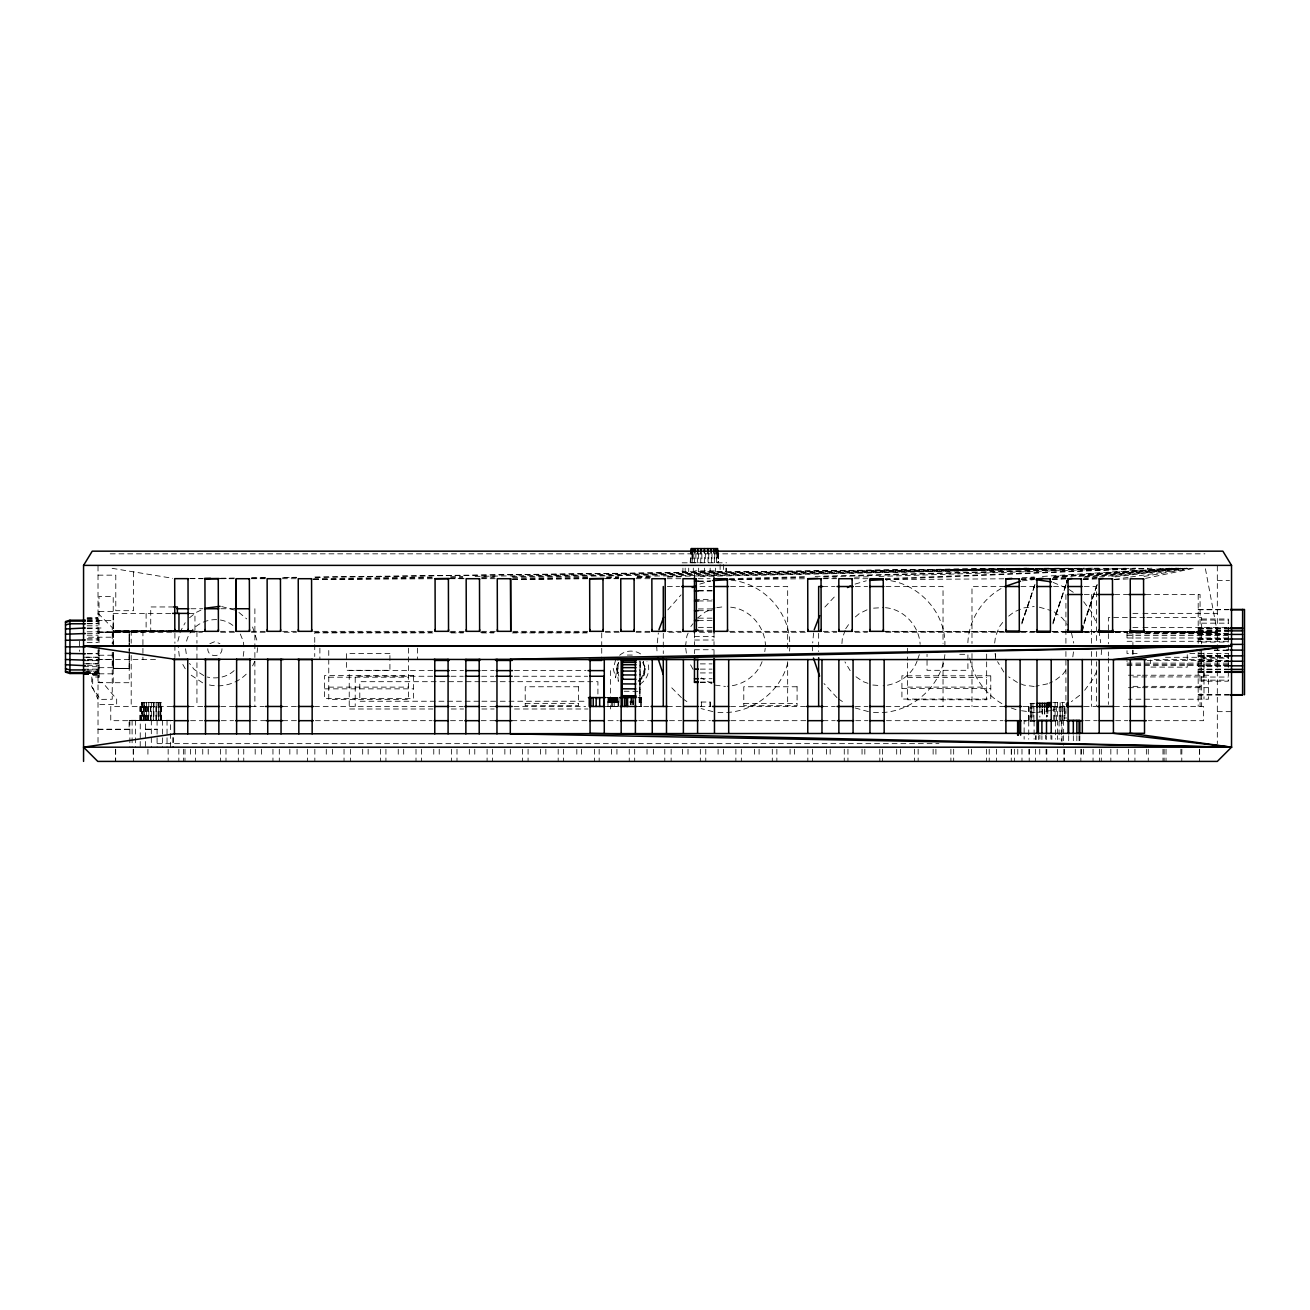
<?xml version="1.0" encoding="UTF-8"?>
<svg xmlns="http://www.w3.org/2000/svg" width="1310" height="1310" viewBox="0 0 1310 1310"><rect width="100%" height="100%" fill="white"/><g stroke="black" fill="none" stroke-linecap="round" stroke-linejoin="round"><path stroke-width="0.75" stroke-dasharray="5 3.75" d="M113.217 644.438L113.217 620.514L99.003 620.514M146.114 613.391L146.114 631.174L113.217 631.06L129.215 631.174L129.215 646.812L129.215 631.043L113.217 631.043L113.233 637.2L87.41 637.217M1132.904 654.427L1132.904 650.333M944.837 646.239C946.672 613.408 918.703 583.032 886.28 580.15M639.984 660.78L639.87 696.38L640 661.403M700.719 562.809L700.965 548.595M657.292 642.899L658.341 632.959M257.693 647.648L256.563 656.245M697.297 562.809L697.771 548.595M694.349 562.809L695.037 548.595M692.089 562.809L692.924 548.595M690.665 562.809L691.615 548.595M789.586 651.119L789.815 647.648M967.877 642.768C968.745 619.483 983.171 597.245 1004.082 586.995M1101.235 654.607L1101.694 647.648M690.19 562.809L690.878 552.656M841.937 643.587L842.314 638.478L845.13 630.388M639.886 693.825L640.295 659.438M221.996 648.712C222.34 657.849 207.439 657.849 207.782 648.712M243.218 656.31L244.217 648.712M616.912 669.001L617.403 672.685L618.255 672.456L617.796 669.001L616.781 668.788L618.435 681.364L615.618 677.679L618.189 658.177M617.796 669.001L618.255 665.545L617.272 665.103M645.339 669.001L644.454 669.001C644.356 658.488 646.943 677.892 641.179 679.055L644.585 668.788M645.224 668.788L643.308 675.894L638.117 681.102M685.49 646.501L686.849 636.152L689.518 629.717M764.778 651.676L765.236 648.221M994.667 643.046L995.567 636.152L999.563 626.508L1003.804 620.989M1072.808 656.85L1073.496 651.676M177.849 641.229L180.354 631.518L185.168 622.741M813.592 632.959L812.691 642.899M944.903 654.607C941.006 690.01 905.357 717.356 870.135 711.969M1021.833 623.904L1035.064 584.44M1052.929 623.904L1066.16 584.44M1084.025 623.904L1097.256 584.44M787.654 663.155C779.745 694.644 746.716 716.717 714.589 711.969M1021.931 622.971L1034.982 584.555M1053.027 622.971L1066.078 584.555M1084.123 622.971L1097.19 584.555M1021.931 622.103L1034.982 584.457M1053.027 622.103L1066.078 584.457M1084.123 622.103L1097.19 584.457M917.115 660.993C912.087 675.125 897.825 684.655 883.071 685.785M917.688 659.372L919.374 654.525M186.577 641.13C191.555 620.023 220.768 612.196 235.62 627.981M615.618 659.913L613.227 668.788L615.618 677.679M617.403 665.316C620.825 655.508 615.553 674.028 618.697 675.894M644.111 672.308L643.439 676.107M762.092 661.665C756.852 675.894 742.246 685.719 727.197 686.243M252.568 665.889L254.877 661.206M1096.732 671.408L1092.884 679.219L1084.582 690.403M667.805 609.903L681.036 594.887M845.703 628.767L849.568 623.118M690.845 626.508L692.974 623.74M1065.636 670.622L1062.459 674.765L1054.173 681.118L1049.359 683.116M824.858 607.07L836.288 594.887M189.59 617.731L196.107 612.474L203.607 608.822M246.215 674.175C236.324 684.115 221.128 688.192 207.586 684.524M1079.669 695.315L1071.383 701.669M855.381 616.928L859.278 613.571L868.53 609.117M209.862 643.685L214.889 641.605L219.916 643.685M234.113 670.622C226.99 677.188 216.608 679.251 207.307 677.041M619.663 655.278C625.852 649.711 636.152 649.711 642.342 655.278M697.198 618.222L705.484 611.868L715.129 607.873M638.232 681.315L641.179 679.055M639.886 684.18C647.566 679.759 651.086 669.312 646.993 661.337M1008.684 616.109L1014.202 611.868L1020.621 609.199M643.439 661.894L642.67 662.336L643.996 665.545L644.864 665.316L643.308 661.681L644.111 665.283M1063.802 705.926L1052.421 710.266M1047.754 683.787L1035.915 686.243M699.802 584.096L711.019 580.788M855.07 584.096L866.287 580.788M617.894 672.308L618.811 676.107M1145.546 578.381L1195.015 568.065M1022.16 580.854L1034.278 579.609M1050.702 710.609L1036.914 712.427M873.573 608.151L883.742 607.578M1143.99 576.433L1191.15 568.36M1114.483 579.397L1128.549 577.301M1130.563 577.006L1190.839 568.082M716.848 607.643L725.478 606.514M627.326 655.066L634.679 655.066M1023.847 607.873L1034.196 606.514M1115.105 576.875L1186.942 568.163M1083.403 579.462L1097.567 577.89M1111.748 576.318L1184.649 568.245M1083.403 578.594L1097.567 577.12M1099.598 576.908L1182.635 568.311M1084.14 577.301L1180.752 568.262M1052.307 579.511L1066.553 578.25M1084.86 576.629L1180.49 568.163M1052.307 578.627L1066.553 577.448M1078.752 576.433L1178.46 568.18M1053.142 577.563L1176.576 568.147M1021.21 579.544L1035.506 578.48M1053.879 577.137L1174.284 568.245M1021.21 578.66L1035.506 577.677M1053.879 576.4L1172.254 568.245M1022.095 577.759L1034.278 576.973M1042.416 576.449L1170.37 568.212M1021.145 579.593L1034.966 578.905M1052.241 579.593L1066.062 578.905M1083.354 579.593L1097.174 578.905M1114.45 579.593L1128.27 578.905M885.265 579.511L1151.965 568.229M885.265 578.627L1147.904 568.245M824.006 578.185L836.222 577.808M854.562 577.219L868.808 576.76M878.994 576.433L1135.655 568.212M729.424 579.544L804.929 577.399M823.302 576.875L1127.353 568.212M729.424 578.66L804.929 576.646M815.131 576.384L1121.229 568.229M512.636 579.56L588.19 578.087M606.563 577.726L618.811 577.481M637.2 577.12L649.449 576.875M667.822 576.515L1092.589 568.196M606.022 578.381L618.287 578.119M636.676 577.743L650.988 577.448M667.33 577.104L681.642 576.809M700.048 576.433L1098.615 568.196M512.636 578.676L588.19 577.301M606.563 576.957L618.811 576.727M637.2 576.4L1084.418 568.196M449.363 578.48L463.658 578.25M482.031 577.939L494.279 577.743M512.652 577.432L1070.139 568.229M313.598 579.577L432.169 577.759M450.575 577.481L462.839 577.301M481.228 577.022L495.54 576.793M511.899 576.547L1059.757 568.212M313.598 578.692L432.169 576.99M450.575 576.727L462.839 576.564M475.104 576.384L1049.539 568.212M171.675 632.255L98.021 632.255L174.82 631.256M190.065 578.611L202.329 578.463M220.751 578.234L235.079 578.054M251.438 577.841L265.766 577.677M284.172 577.448L296.453 577.284M314.875 577.055L1026.893 568.212M221.292 578.512L233.573 578.349M251.978 578.119L266.29 577.939M282.649 577.726L296.961 577.546M315.366 577.317L1031.085 568.212M512.619 579.577L587.633 578.742M729.392 579.577L805.699 578.742M98.021 632.255L172.756 631.616M190.932 631.453L205.08 631.338M313.581 579.593L433.037 578.725M885.282 579.593L1003.804 578.807M148.8 702.537L148.849 720.467L129.87 720.533L172.789 720.533L129.117 720.533L144.559 720.467L144.559 702.7M129.117 720.533L146.54 720.467L146.54 702.7M110.204 553.835L1204.905 553.835M682.183 562.809L726.608 562.809M714.343 570.865L694.857 570.865L694.857 571.7M98.021 575.155L115.788 575.155L115.788 610.706L133.554 610.706L133.554 568.262M220.244 578.709L234.064 578.709M251.34 578.709L265.16 578.709M282.436 578.709L296.256 578.709M450.362 578.709L464.182 578.709M481.458 578.709L495.278 578.709M604.974 578.709L618.795 578.709M636.07 578.709L649.891 578.709M667.167 578.709L680.987 578.709M698.263 578.709L710.102 578.709M823.008 578.709L836.828 578.709M854.104 578.709L867.924 578.709M1217.317 580.494L1229.501 580.494M698.377 581.1L710.102 581.1M698.377 581.28L710.102 581.28M667.363 586.52L679.595 586.52M699.982 586.52L712.214 586.52M730.571 586.52L787.67 586.52L787.67 651.578M822.729 586.52L834.961 586.52M855.348 586.52L867.597 586.52M885.937 586.52L943.036 586.52L943.036 643.439M1004.623 586.52L971.987 586.52L971.987 643.439M1020.932 586.52L1035.211 586.52M1053.567 586.52L1065.8 586.52M1084.156 586.52L1096.388 586.52L1096.388 643.439M698.377 590.368L712.067 590.368M698.377 590.974L712.067 590.974M1084.205 594.511L1096.404 594.511M1114.695 594.511L1128.925 594.511M1145.873 594.511L1200.075 594.511L1200.075 644.405M694.464 599.636L712.067 599.636M698.377 600.946L712.067 600.946M173.591 606.956L150.732 606.956L150.732 630.945M190.9 608.741L202.903 608.741M220.882 608.741L234.883 608.741M698.377 608.937L712.067 608.937M1198.191 609.412L1228.485 609.412M1198.175 609.74L1228.469 609.74M698.377 610.689L712.067 610.689M99.003 611.623L113.217 611.623L113.233 644.504M113.217 613.391L172.576 613.391M188.951 613.391L194.961 613.391L194.961 631.174L188.951 631.174L203.066 631.322M1132.904 613.358L1140.945 613.358M1142.959 613.358L1217.317 613.358M1144.858 617.616L1108.358 617.616L1108.358 643.865M1146.889 617.616L1201.647 617.616L1201.647 643.865M87.18 617.96L98.021 617.878L87.18 618.107M698.377 618.156L712.067 618.156M87.18 618.68L98.021 618.566M1201.647 619.008L1228.305 619.008L1228.305 681.2L1201.647 681.2M87.18 619.777L98.021 619.679M1201.647 620.072L1228.305 620.072M87.377 620.203L99.003 620.203M698.377 620.481L712.067 620.481M87.377 621.104L99.003 621.104M87.18 621.349L98.021 621.267M87.18 623.38L98.021 623.331M1201.647 623.167L1228.305 623.167M87.377 623.773L99.003 623.773M87.18 625.803L98.021 625.836M698.377 627.359L712.067 627.359M1132.904 627.588L1140.945 627.588M1142.959 627.588L1230.499 627.67M87.377 627.998L101.034 627.998M1198.175 627.998L1230.499 627.899M1198.175 628.227L1230.483 628.227M1198.191 628.423L1230.499 628.423M87.18 628.653L98.021 628.636M1198.175 628.751L1230.499 628.669M1198.175 628.98L1230.483 628.98M698.377 630.257L712.067 630.257M1198.191 630.65L1230.499 630.65M171.053 631.125L113.217 631.06L172.478 631.158M175.491 630.945L131.197 630.945L131.197 643.194M188.968 630.945L196.942 630.945L196.942 643.194M1198.175 630.962L1230.499 630.88M113.217 631.174L175.18 631.174M220.375 631.338L234.195 631.338M251.487 631.338L265.308 631.338M282.583 631.338L298.369 631.338M313.729 631.338L435.198 631.338M450.509 631.338L464.329 631.338M481.605 631.338L497.407 631.338M512.75 631.338L589.811 631.338M605.105 631.338L618.926 631.338M636.201 631.338L650.022 631.338M667.298 631.338L681.118 631.338M698.41 631.338L714.196 631.338M729.539 631.338L807.844 631.338M823.155 631.338L838.94 631.338M854.251 631.338L868.072 631.338M1198.175 631.207L1230.483 631.207M194.961 631.174L188.984 631.158M1021.292 631.42L1037.094 631.42M1052.388 631.42L1066.209 631.42M1083.485 631.42L1095.34 631.42M1114.581 631.42L1128.401 631.42M87.18 631.797L98.021 631.797M98.021 632.026L142.921 632.026L142.921 659.569M189.999 632.255L202.379 632.255M220.702 632.255L235.112 632.255M251.389 632.255L265.815 632.255M284.139 632.255L296.502 632.255M314.826 632.255L431.563 632.255M449.903 632.255L464.297 632.255M480.59 632.255L494.983 632.255M513.34 632.255L587.077 632.255M605.433 632.255L619.81 632.255M636.12 632.255L650.497 632.255M668.87 632.255L681.2 632.255M699.556 632.255L711.887 632.255M730.26 632.255L806.027 632.255M824.399 632.255L836.713 632.255M855.086 632.255L867.4 632.255M885.789 632.255L1004.508 632.255M1020.85 632.255L1035.195 632.255M1053.6 632.255L1065.898 632.255M1084.303 632.255L1094.538 632.255M1114.99 632.255L1127.288 632.255M1145.693 632.255L1217.317 632.255L1204.905 566.002M432.791 632.91L314.744 632.91L314.744 644.34M451.115 632.91L463.331 632.91M481.654 632.91L493.854 632.91M512.177 632.91L587.486 632.91M87.377 633.516L99.003 633.516M1145.251 633.303L1228.305 633.303M1127.009 633.843L1228.305 633.843M1198.191 634.171L1230.499 634.171M1198.175 634.499L1230.499 634.417M1198.175 634.744L1230.483 634.744M87.18 635.186L98.021 635.186M1127.009 635.448L1228.305 635.448M694.464 636.529L714.015 636.529M1127.009 637.986L1228.305 637.986M87.18 638.772L98.021 638.789M1198.191 638.772L1230.499 638.772M1198.175 639.1L1230.499 639.018M1198.175 639.346L1230.483 639.346M87.377 639.951L99.003 639.951M694.464 640.017L714.015 640.017M1228.305 641.294L1127.009 641.294L1127.009 633.303M1201.647 642.064L1228.305 642.064M87.18 642.473L98.021 642.49M694.464 649.744L714.015 649.744M1226.455 649.875L1230.499 649.875M1214.206 650.153L1230.499 650.12M1214.321 650.202L1230.483 650.448M1137.146 653.428L1127.009 653.428L1127.009 650.677M1189.808 653.428L1228.305 653.428M87.18 653.706L98.021 653.625M87.377 653.755L99.003 653.755M959.739 654.312L967.91 654.312L967.91 670.311L927.038 670.311L927.038 654.312M98.905 655.229L112.234 655.229M1198.191 655.622L1230.499 655.622M1198.191 655.868L1230.499 655.868M1198.175 655.95L1230.483 655.95M1198.175 656.195L1230.483 656.195M1165.507 657.292L1228.305 657.292M1201.647 658.16L1228.305 658.16M87.41 659.421L113.233 659.405L113.233 668.493L129.232 668.493L129.215 648.728L129.232 682.707L99.003 682.707L99.003 596.508L113.217 596.508L113.217 642.883M155.497 659.569L98.676 659.569L98.676 650.055M1154.241 659.569L1217.317 659.569M87.377 660.174L99.003 660.174M83.562 660.731L98.021 660.633M1147.265 660.6L1228.305 660.6M1198.191 660.993L1230.499 660.993M1198.175 661.304L1230.499 661.222M1198.175 661.55L1230.483 661.55M1127.009 663.138L1228.305 663.138M700.326 663.892L712.067 663.892M1127.009 664.743L1228.305 664.743M1228.305 665.283L1127.009 665.283L1127.009 660.6M87.377 665.693L99.003 665.693M1198.191 665.595L1230.499 665.595M1198.175 665.906L1230.499 665.824M1198.175 666.151L1230.483 666.151M83.562 666.643L98.021 666.725M98.905 667.674L112.234 667.674M83.562 669.197L98.021 669.115M700.326 669.115L712.067 669.115M1198.191 669.115L1230.499 669.115M1198.175 669.443L1230.499 669.361M1198.175 669.688L1230.483 669.688M87.377 669.934L99.003 669.934M432.906 670.622L349.23 670.622L349.23 708.988L432.906 708.988M451.279 670.622L463.527 670.622M481.883 670.622L494.132 670.622M514.535 670.622L585.963 670.622M1198.191 671.342L1230.499 671.342M1198.175 671.653L1230.499 671.572M1198.175 671.899L1230.483 671.899M1198.191 672.096L1230.499 672.096M1198.175 672.423L1230.499 672.325M99.003 672.603L83.562 672.767L98.021 672.849M1198.175 672.652L1230.483 672.652M700.326 672.931L712.067 672.931M87.377 673.504L99.003 673.504M83.562 673.88L98.021 673.88M83.562 673.962L98.021 673.962M83.562 674.486L98.021 674.568M1128.467 675.223L1140.453 675.223M1142.451 675.223L1208.426 675.223L1208.426 699.212L1128.467 699.212M98.021 675.387L92.683 675.387L92.683 687.816L98.021 699.278M432.693 676.255L355.206 676.255L355.206 706.467M451.049 676.255L463.281 676.255M481.638 676.255L493.87 676.255M514.257 676.255L587.666 676.255M1132.904 676.926L1203.988 676.926L1203.988 652.38L1203.988 699.131M328.761 677.204L408.605 677.204M1201.647 677.041L1228.305 677.041M907.552 677.548L986.659 677.565M700.326 678.727L712.067 678.727M1201.647 680.152L1228.305 680.152M479.869 681.691L359.791 681.691L359.791 701.243L479.869 701.243M481.9 681.691L498.177 681.691M500.224 681.691L597.917 681.691L597.917 699.278M700.326 682.084L712.067 682.084M98.021 682.33L102.458 682.33L116.672 699.212L116.672 704.551L98.021 704.551M700.326 682.412L712.067 682.412M1132.904 686.342L1141.026 686.342M1143.057 686.342L1203.988 686.342M328.761 687.128L408.605 687.128M907.552 687.111L986.659 687.111M1128.467 687.668L1140.453 687.668M1142.451 687.668L1208.426 687.668M901.919 688.405L990.769 688.405M324.585 688.847L413.436 688.847M1198.191 694.709L1230.499 694.709M1198.175 695.037L1230.483 695.037M603.861 697.591L620.563 697.591M637.921 697.591L641.392 697.591L641.392 706.467M481.9 701.243L498.177 701.243M500.224 701.243L585.701 701.243M629.602 702.029L633.549 702.029M141.758 702.7L160.901 702.7M1052.732 702.635L1064.522 702.635M525.212 703.372L578.512 703.372M1034.966 703.339L1030.069 703.339L1030.069 721.106M743.785 703.503L797.086 703.503M172.15 706.467L110.76 706.467L110.76 720.68L172.15 720.68M188.968 706.467L202.903 706.467M220.751 706.467L235.014 706.467M251.307 706.467L264.243 706.467M282.665 706.467L296.993 706.467M314.465 706.467L432.693 706.467M450.493 706.467L463.281 706.467M481.179 706.467L495.508 706.467M513.929 706.467L585.635 706.467M603.091 706.467L623.003 706.467M634.99 706.467L651.054 706.467M667.363 706.467L681.757 706.467M699.982 706.467L710.413 706.467M730.571 706.467L806.6 706.467M822.729 706.467L835.256 706.467M855.348 706.467L867.99 706.467M885.937 706.467L1004.623 706.467M1022.979 706.467L1036.472 706.467M1052.176 706.467L1064.932 706.467L1064.932 718.65M1084.156 706.467L1096.404 706.467L1096.388 661.746M1114.433 706.467L1128.925 706.467M1146.889 706.467L1203.628 706.467L1203.628 720.68L1148.362 720.68M451.279 708.988L463.527 708.988M481.883 708.988L494.132 708.988M514.535 708.988L588.01 708.988M1217.317 711.658L1231.531 711.658M1051.864 720.402L1068.714 720.402M190.572 720.68L202.853 720.68M221.275 720.68L233.54 720.68M251.962 720.68L266.29 720.68M282.665 720.68L296.993 720.68M315.415 720.68L432.071 720.68M450.493 720.68L462.758 720.68M481.179 720.68L495.508 720.68M511.883 720.68L587.6 720.68M608.069 720.68L618.304 720.68M638.772 720.68L651.054 720.68M669.475 720.68L681.757 720.68M700.162 720.68L710.397 720.68M730.865 720.68L806.583 720.68M822.958 720.68L835.24 720.68M855.708 720.68L867.99 720.68M886.412 720.68L1003.067 720.68M1023.536 720.68L1036.472 720.68M1052.176 720.68L1064.932 720.68M1084.926 720.68L1097.207 720.68M1115.629 720.68L1127.91 720.68M1034.966 721.106L1024.142 721.106L1024.142 739.167M1050.947 721.106L1062.05 721.106L1062.05 741.165M98.021 729.195L129.87 729.195M145.574 729.195L157.085 729.195M98.021 729.424L129.87 729.424M145.574 729.424L157.085 729.424M157.085 743.638L938.959 743.638M885.413 631.338L1003.951 631.42M172.478 631.142L113.217 631.158L171.004 631.142M99.003 673.815L113.249 673.831M883.382 631.338L1003.509 631.666M1021.833 631.715L1034.049 631.747M1052.388 631.797L1066.635 631.829M1084.958 631.879L1095.144 631.911M1115.498 631.977L1127.713 632.01M1146.053 632.059L1217.317 632.255L1143.712 631.42M189.901 578.643L203.05 578.709M1022.242 631.486L1034.441 631.535M1052.732 631.6L1066.946 631.649M1083.206 631.715L1095.389 631.764M1115.711 631.846L1127.91 631.895M1146.201 631.977L1217.317 632.255L1146.561 631.567M624.117 691.271L639.919 691.352L639.935 689.011M153.81 720.467L172.789 720.533M156.119 720.467L173.542 720.533M1115.563 631.535L1127.779 631.616M1146.086 631.747L1217.317 632.255L1146.381 631.813M1081.52 631.42L1095.7 631.502M1115.973 631.633L1128.139 631.698M1112.616 631.42L1128.712 631.551M1146.84 631.682L1217.317 632.255M1035.162 712.542L1017.919 710.266M885.462 607.709C903.982 609.199 919.047 625.934 920.144 644.274M872.82 685.032L881.352 685.67M731.013 580.15C762.371 582.966 789.39 611.262 789.733 642.899M221.701 606.546L234.539 610.067M1039.37 607.185L1050.964 610.542M730.652 607.185C750.106 608.904 765.433 627.228 765.466 646.501M1034.196 686.473L1023.847 685.114L1019.016 683.116M715.129 685.114L725.478 686.473M112.136 568.327L172.674 578.3M868.432 711.625L853.334 707.466M712.886 711.625L701.096 708.595M643.996 672.456L644.864 672.685M1053.174 582.426L1067.601 588.534L1073.398 592.398M1011.32 708.022L1016.265 709.709M867.973 683.329L863.126 681.642L854.628 675.845M1017.412 682.461L1008.684 676.893M711.919 683.787L701.341 677.941M203.77 675.567L194.158 669.443L189.492 663.384M202.641 682.837L189.672 674.175M1001.855 703.617C985.3 693.94 973.003 676.992 969.777 658.013M838.269 698.77L845.523 703.617M682.723 698.77L689.961 703.617M238.944 612.474L246.673 618.877M1054.173 611.868L1062.459 618.222L1067.748 625.116M836.959 697.624L824.039 683.574M681.413 697.624L670.425 686.473M98.021 613.358L112.234 627.588L112.234 643.963M1083.697 601.749L1091.983 612.916L1096.961 624.035M850.157 670.654L844.95 661.894M1003.804 672.014L997.565 661.665M692.974 669.246L688.847 661.665M185.25 668.788L181.009 661.206M252.568 626.982L257.186 641.229M1071.482 632.926L1073.725 643.046M240.287 634.056L243.218 641.13L243.971 646.812M639.984 681.691L640 679.693M1098.992 630.7L1100.695 642.768M179.323 656.245L178.127 645.895M639.804 683.984L639.968 684.868M995.109 653.395L995.567 656.85M685.719 648.221L686.407 653.395M185.578 648.712L186.577 656.31M639.853 679.317L640 680.529M129.232 668.493L129.215 648.761M717.913 552.656L718.617 562.809M717.454 552.656L718.126 562.809M656.654 645.895L657.227 654.607M812.233 645.895L812.56 651.119M715.866 548.595L716.717 562.809M713.77 548.595L714.458 562.809M711.019 548.595L711.51 562.809M707.826 548.595L708.071 562.809M129.215 631.043L129.215 646.78M113.249 682.707L113.217 652.38L113.233 668.493L129.232 668.395L113.217 668.362L113.217 652.658M79.468 641.245L79.468 651.348M1217.317 566.002L1217.317 743.638M1201.647 650.104L1201.647 706.467M1200.075 649.924L1200.075 706.467M1199.649 749.222L1199.649 757.344M1199.551 749.222L1199.551 761.405M1198.191 594.511L1198.191 644.373M1198.175 652.396L1198.175 706.467M1187.253 654.738L1187.253 667.167L1150.573 667.068L1150.573 659.962M1181.882 749.222L1181.767 761.405M1180.883 749.222L1180.883 757.344M1166.031 749.222L1166.031 761.405M1164.131 749.222L1164.131 761.405M1162.985 749.222L1162.985 761.405M1148.264 749.222L1148.264 761.405M1146.365 749.222L1146.365 757.344M1134.935 749.222L1134.935 761.405M1132.904 633.712L1132.904 648.024M1132.904 650.071L1132.904 654.165M1128.598 749.222L1128.598 761.405M1117.168 749.222L1117.168 757.344M1110.831 749.222L1110.831 761.405M1108.358 651.954L1108.358 655.983M1108.358 658.013L1108.358 704.452M1101.284 749.222L1101.284 761.405M1099.401 749.222L1099.401 761.405M1096.388 651.578L1096.388 659.716M1093.048 749.222L1093.048 761.405M1091.574 594.511L1091.574 643.374M1091.574 651.512L1091.574 706.467M1083.517 749.222L1083.517 757.344M1081.634 749.222L1081.634 757.344M1080.848 749.222L1080.848 761.405M1079.833 735.712L1079.833 741.444M1079.063 735.712L1079.063 741.444M1076.853 735.712L1076.853 741.444M1075.281 749.222L1075.281 757.344M1073.316 735.712L1073.316 741.444M1068.714 735.712L1068.714 741.444M1065.963 708.497L1065.963 718.65M1065.914 594.511L1065.914 643.374M1065.914 651.512L1065.914 704.436M1064.555 749.222L1064.555 761.405M1064.522 708.546L1064.522 718.42M1064.162 706.467L1064.162 720.68M1063.851 749.222L1063.851 761.405M1063.36 720.402L1063.36 733.797M1063.36 735.712L1063.36 745.275M1062.819 706.467L1062.819 720.68M1062.508 702.635L1062.508 720.402M1061.87 706.467L1061.87 720.68M1061.296 721.106L1061.296 741.165M1060.314 706.467L1060.314 720.68M1060.15 702.635L1060.15 720.402M1059.25 706.467L1059.25 720.68M1059.086 721.106L1059.086 739.167M1057.612 702.635L1057.612 733.797M1057.612 735.712L1057.612 739.544M1057.514 749.222L1057.514 761.405M1056.482 706.467L1056.482 720.68M1055.549 721.106L1055.549 739.167M1055.09 702.635L1055.09 720.402M1054.796 706.467L1054.796 720.68M1053.748 706.467L1053.748 720.68M1051.864 735.712L1051.864 739.544M1050.947 735.156L1050.947 739.167M1047.836 708.546L1047.836 716.455M1047.525 706.467L1047.525 716.619M1046.887 708.497L1046.887 716.619M1046.592 706.467L1046.755 717.159M1046.788 749.222L1046.788 761.405M1046.379 706.467L1046.379 716.619M1046.51 735.712L1046.51 739.544M1046.084 749.222L1046.084 757.344M1045.593 735.156L1045.593 739.167M1044.725 709.267L1044.725 717.159M1044.561 708.497L1044.561 716.619M1042.367 709.267L1042.367 717.159M1041.99 708.497L1041.99 716.619M1041.909 735.712L1041.909 739.544M1039.845 707.285L1039.845 717.159M1039.845 735.156L1039.845 739.167M1039.747 749.222L1039.747 757.344M1038.371 735.712L1038.371 739.544M1036.161 735.712L1036.161 739.544M1035.408 735.712L1035.408 739.544M1035.539 749.222L1035.539 761.405M1034.098 721.106L1034.098 739.167M1033.901 706.467L1033.901 720.68M1032.935 703.339L1032.935 721.106M1031.69 706.467L1031.69 720.68M1031.379 703.339L1031.379 721.106M1030.397 703.339L1030.397 721.106M1029.201 749.222L1029.201 761.405M1028.923 706.467L1028.923 720.68M1029.021 749.222L1029.021 757.344M1028.563 706.467L1028.563 720.68M1028.743 721.106L1028.743 739.167M1021.98 749.222L1021.98 761.405M1017.772 749.222L1017.772 757.344M1014.366 749.222L1014.366 761.405M1011.435 749.222L1011.435 757.344M1011.254 749.222L1011.254 761.405M1004.197 749.222L1004.197 757.344M996.599 749.222L996.599 761.405M995.551 653.854L995.551 659.569M989.214 749.222L989.214 761.405M986.659 654.067L986.659 660.125M986.659 661.894L986.659 699.769L907.552 699.769L907.552 661.894M986.43 749.222L986.43 761.405M971.987 653.608L971.987 659.716M971.987 661.746L971.987 706.467M971.447 749.222L971.447 757.344M968.663 749.222L968.663 757.344M953.68 749.222L953.68 761.405M950.896 749.222L950.896 761.405M943.036 661.746L943.036 706.467M935.913 749.222L935.913 757.344M933.129 749.222L933.129 757.344M918.146 749.222L918.146 761.405M914.462 749.222L914.462 761.405M907.552 648.204L907.552 660.125M900.363 749.222L900.363 757.344M896.695 749.222L896.695 757.344M882.596 749.222L882.596 761.405M879.812 749.222L879.812 761.405M864.829 749.222L864.829 757.344M862.046 749.222L862.046 757.344M847.947 749.222L847.947 761.405M844.262 749.222L844.262 761.405M830.18 749.222L830.18 757.344M826.495 749.222L826.495 757.344M818.652 633.287L818.652 651.578M812.413 749.222L812.413 761.405M807.844 749.222L807.844 761.405M794.63 749.222L794.63 757.344M790.077 749.222L790.077 757.344M787.67 661.746L787.67 706.467M776.863 749.222L776.863 761.405M772.294 749.222L772.294 761.405M759.096 749.222L759.096 757.344M754.527 749.222L754.527 757.344M741.329 749.222L741.329 761.405M735.876 749.222L735.876 761.405M726.608 568.147L726.608 571.7L682.183 571.7L682.183 568.147M725.855 568.147L725.855 571.7M723.644 564.577L723.644 571.7M723.562 749.222L723.562 757.344M720.107 564.577L720.107 571.7M718.633 553.835L718.633 562.694M718.175 553.835L718.175 562.694M718.093 749.222L718.093 757.344M716.848 553.835L716.848 562.694M715.506 568.147L715.506 571.7M714.736 553.835L714.736 562.694M714.015 571.7L714.015 581.1M714.015 632.861L714.015 657.505M711.969 553.835L711.969 562.694M710.151 568.147L710.151 571.7M710.282 706.467L710.282 702.029L701.112 702.029L701.112 706.467M709.987 702.029L709.987 706.467M708.759 553.835L708.759 562.694M705.779 749.222L705.779 761.405M705.304 553.835L705.304 562.694M704.403 548.595L704.403 562.809M704.403 568.147L704.403 571.7M701.865 553.835L701.865 562.694M701.39 702.029L701.39 706.467M700.326 749.222L700.326 761.405M698.639 553.835L698.639 562.694M698.656 568.147L698.656 571.7M695.888 553.835L695.888 562.694M694.464 571.7L694.464 581.1M694.464 632.861L694.464 653.625M693.76 553.835L693.76 562.694M693.301 568.147L693.301 571.7M692.433 553.835L692.433 562.694M691.975 553.835L691.975 562.694M688.7 568.147L688.7 571.7M688.012 749.222L688.012 757.344M685.163 568.147L685.163 571.7M682.952 568.147L682.952 571.7M682.559 749.222L682.559 757.344M671.129 749.222L671.129 761.405M664.792 749.222L664.792 761.405M663.286 633.287L663.286 653.608M653.362 749.222L653.362 757.344M647.025 749.222L647.025 757.344M641.179 697.591L641.179 706.467M640.967 697.591L640.967 706.467M640.623 697.591L640.524 706.467L640.426 697.591M639.886 697.591L639.886 706.467M639.689 697.591L639.739 706.467M639.444 697.591L639.476 706.467M639.149 697.591L639.198 706.467M634.695 749.222L634.695 761.405M633.68 701.145L633.68 704.698M633.385 697.591L633.352 704.698M633.172 701.145L633.139 704.698M632.992 701.145L632.992 704.698M632.304 697.591L632.304 704.698M631.879 701.145L631.813 704.698M631.666 697.591L631.436 704.698M631.24 697.591L631.24 704.698M630.994 697.591L631.142 704.698M630.618 701.145L630.618 704.698M630.454 701.145L630.454 704.698M629.242 749.222L629.242 761.405M618.959 697.591L618.959 706.467M618.631 701.145L618.762 706.467M618.025 701.145L618.025 706.467M617.616 697.591L617.665 706.467M617.075 697.591L617.19 706.467M616.748 697.591L616.879 706.467M616.928 749.222L616.928 757.344M616.601 697.591L616.601 706.467M616.289 697.591L616.257 706.467M616.044 697.591L616.044 706.467M615.798 697.591L615.798 706.467M615.487 697.591L615.389 706.467M615.323 697.591L615.127 706.467M614.619 697.591L614.701 706.467M614.39 697.591L614.243 706.467L614.144 697.591M613.948 697.591L613.948 706.467M613.637 697.591L613.653 706.467M613.293 697.591L613.293 706.467M612.703 706.467L612.671 697.591L612.49 706.467M612.114 697.591L612.261 706.467M611.606 697.591L611.606 706.467M611.361 697.591L611.295 706.467L611.23 697.591M611.475 749.222L611.475 757.344M610.46 670.622L610.46 708.988M610.362 697.591L610.329 706.467M610.067 697.591L610.067 706.467M609.805 697.591L609.74 706.467M609.363 697.591L609.363 706.467M608.708 697.591L608.626 706.467M608.315 697.591L608.266 706.467M608.036 697.591L608.02 706.467L607.791 697.591M601.732 632.91L601.732 646.682M601.732 648.27L601.732 658.488M599.161 749.222L599.161 761.405M594.593 749.222L594.593 761.405M581.394 749.222L581.394 757.344M576.826 749.222L576.826 757.344M563.627 749.222L563.627 761.405M558.175 749.222L558.175 761.405M545.844 749.222L545.844 757.344M540.391 749.222L540.391 757.344M528.077 749.222L528.077 761.405M522.625 749.222L522.625 761.405M510.31 749.222L510.31 757.344M504.858 749.222L504.858 757.344M492.544 749.222L492.544 761.405M487.091 749.222L487.091 761.405M474.777 749.222L474.777 757.344M469.324 749.222L469.324 757.344M456.993 749.222L456.993 761.405M451.541 749.222L451.541 761.405M439.227 749.222L439.227 757.344M433.774 749.222L433.774 757.344M421.46 749.222L421.46 761.405M417.481 648.139L417.481 659.569M416.007 749.222L416.007 761.405M408.605 648.172L408.605 699.409L328.761 699.409L328.761 648.172M403.693 749.222L403.693 757.344M398.24 749.222L398.24 757.344M385.926 749.222L385.926 761.405M380.457 749.222L380.457 761.405M368.143 749.222L368.143 757.344M362.69 749.222L362.69 757.344M350.376 749.222L350.376 761.405M344.039 749.222L344.039 761.405M332.609 749.222L332.609 757.344M326.272 749.222L326.272 757.344M319.886 648.139L319.886 659.569M314.744 644.716L314.744 656.523M314.842 749.222L314.842 761.405M307.604 749.222L307.604 761.405M297.059 749.222L297.059 757.344M289.837 749.222L289.837 757.344M279.292 749.222L279.292 761.405M272.955 749.222L272.955 761.405M261.525 749.222L261.525 757.344M255.188 749.222L255.188 757.344M254.877 608.741L254.877 706.467M243.758 749.222L243.758 761.405M238.305 749.222L238.305 761.405M225.991 749.222L225.991 761.405M220.538 749.222L220.538 761.405M208.208 749.222L208.208 757.344M202.755 749.222L202.755 757.344M196.942 645.24L196.942 706.467M195.468 749.222L195.468 761.405M190.441 749.222L190.441 757.344M184.988 749.222L184.988 761.405M183.515 749.222L183.515 761.405M178.848 749.222L178.848 761.405M174.901 633.172L174.901 643.341M174.901 645.388L174.901 657.604M173.542 737.596L173.542 747.191M172.789 737.596L172.789 747.191M170.562 747.191L170.562 720.303L129.117 720.303L129.117 729.424M168.155 749.222L168.155 761.405M167.041 720.303L167.041 747.191M162.44 720.303L162.44 747.191M161.621 706.467L161.621 720.68M161.228 706.467L161.277 720.68M161.097 720.303L161.097 702.537L141.562 702.537L141.775 720.68M160.77 702.537L160.868 720.68M160.573 702.7L160.573 720.467M160.131 706.467L160.246 720.68M159.787 702.537L159.804 720.68M158.576 706.467L158.576 720.68M158.232 702.537L158.412 720.68M158.101 702.7L158.101 720.68M157.085 720.303L157.085 747.191M156.381 706.467L156.381 720.68M156.218 702.537L156.185 720.68M155.89 706.467L155.89 720.68M153.859 702.537L153.859 720.303M153.81 702.7L153.597 720.68M153.319 706.467L153.319 720.68M151.321 702.537L151.321 747.191M150.83 706.467L151.076 720.68M150.568 706.467L150.568 720.68M148.308 706.467L148.308 720.68M148.079 706.467L148.079 720.68M147.915 749.222L147.915 757.344M147.801 706.467L147.801 720.68M146.442 702.537L146.442 720.303M145.721 706.467L145.721 720.68M145.525 706.467L145.574 747.191M145.23 706.467L145.23 720.68M144.411 702.537L144.411 720.303M143.494 706.467L143.494 720.68M143.33 706.467L143.33 720.68M143.036 702.7L143.019 720.68M142.872 702.537L142.872 720.303M141.889 702.537L142.086 720.467M141.333 706.467L141.333 720.68M140.629 706.467L140.678 720.68M140.285 706.467L140.219 747.191M139.892 706.467L139.892 720.68M135.618 720.303L135.618 747.191M133.456 749.222L133.456 761.405M133.178 749.222L133.178 757.344M132.097 720.303L132.097 747.191M131.197 655.442L131.197 706.467M129.87 720.303L129.87 747.191M115.689 749.222L115.689 761.405M115.411 749.222L115.411 761.405M112.234 652.347L112.234 699.229L100.493 699.393L91.733 686.833L91.798 677.008L98.905 677.008L98.905 650.055M98.021 566.002L98.021 644.307M98.021 649.907L98.021 743.638M113.233 668.313L129.232 668.395L113.217 668.362M389.921 653.428L346.38 653.428L346.38 670.311L389.921 670.311L389.921 653.428M98.021 657.227L83.562 657.227L98.021 657.309M98.021 663.793L83.562 663.793L98.021 663.875M98.021 671.162L83.562 671.162L98.021 671.26M413.436 675.518L324.585 675.518L324.585 698.623L413.436 698.623L413.436 675.518M990.769 675.813L901.919 675.813L901.919 699.065L990.769 699.065L990.769 675.813M578.512 686.767L525.212 686.767L525.212 705.713L578.512 705.713L578.512 686.767M797.086 686.767L743.785 686.767L743.785 705.713L797.086 705.713L797.086 686.767"/><path stroke-width="1.5" d="M635.923 696.347L621.955 695.692L622.234 659.438L636.054 659.438M622.103 696.265L622.234 659.438M700.899 552.656L700.965 548.595M697.64 552.656L697.771 548.595M694.84 552.656L695.037 548.595M692.695 552.656L692.924 548.595M691.336 552.656L691.615 548.595M690.878 552.656L691.156 548.595L717.634 548.595L717.913 552.656M622.119 693.727L622.119 674.945L635.939 674.977M658.963 629.668L663.695 617.174M814.231 629.668L819.667 615.651M1066.733 582.573L1068.043 578.807L1068.19 631.42L1081.52 631.42L1081.372 578.807L1068.043 578.807L1066.733 582.639L1068.043 578.807L1072.071 578.431M1081.52 631.42L1082.781 627.654M1082.813 626.802L1082.256 630.65M1081.52 629.635L1082.813 625.869M83.562 761.405L83.562 565.38L92.24 551.166L1222.869 551.166L1231.531 565.38L1231.531 747.191L1217.317 761.405L97.791 761.405L83.562 747.191L174.426 733.862L1144.514 733.305L1144.514 659.569M692.204 587.551L695.135 585.947M847.472 587.551L850.403 585.947M1005.654 586.209L1020.457 581.198M85.445 620.203L69.938 620.203L65.5 621.546L65.5 672.145L69.938 673.504L85.445 673.504M65.5 622.414L69.938 621.104L85.445 621.104M65.5 624.935L69.938 623.773L85.445 623.773M205.162 608.217L220.031 606.333M65.5 628.964L85.445 627.998M65.5 634.204L85.445 633.516M1231.531 645.895L510.294 659.225L510.294 733.862L1231.531 747.191L1113.418 733.305L1113.418 659.569L1231.531 645.895L590.073 659.569L174.426 659.225L83.562 645.895L1231.531 645.895L1130.301 659.569L1130.301 733.305L1231.531 747.191L83.562 747.191M712.689 580.576L727.705 579.74M869.611 580.363L882.956 579.74M1113.533 631.518L1099.287 631.42L1099.139 578.807L1103.135 578.316M65.5 640.295L85.445 639.951M1036.947 578.807L1050.276 578.807L1050.424 631.42L1037.094 631.42L1036.947 578.807L1043.022 578.332M1020.212 631.469L1005.982 631.42L1005.851 578.807L1011.942 578.414M821.173 629.553L821.173 631.338L807.844 631.338L807.713 578.709L817.899 578.381M603.14 629.553L603.14 631.338L589.811 631.338L589.664 578.709L603.975 578.414M448.528 629.553L448.528 631.338L435.198 631.338L435.067 578.709L449.363 578.48M204.376 578.431L210.517 578.349M218.41 629.553L218.41 631.338L205.08 631.338L204.933 578.709L219.245 578.529M172.756 631.616L188.918 631.469M83.562 565.38L1231.531 565.38M188.149 629.471L188.149 631.256L188.018 578.643L174.689 578.643L174.82 631.256L188.951 631.289L174.82 631.256L174.82 629.471M204.933 578.709L218.262 578.709L218.41 631.338M249.506 631.338L249.358 578.709L236.029 578.709L236.177 631.338L249.506 631.338L249.506 629.553M280.602 631.338L280.455 578.709L267.125 578.709L267.273 631.338L280.602 631.338L280.602 629.553M311.698 631.338L311.567 578.709L298.238 578.709L298.369 631.338L311.698 631.338L311.698 629.553M435.067 578.709L448.397 578.709L448.528 631.338M479.624 631.338L479.493 578.709L466.163 578.709L466.311 631.338L479.624 631.338L479.624 629.553M510.589 578.709L497.26 578.709L497.26 579.609L497.407 631.338L510.736 631.338L510.589 578.709L510.736 631.338M589.664 578.709L602.993 578.709L603.14 631.338M634.236 631.338L634.089 578.709L620.76 578.709L620.907 631.338L634.236 631.338L634.236 629.553M665.333 631.338L665.185 578.709L651.856 578.709L652.003 631.338L665.333 631.338L665.333 629.553M696.429 631.338L696.281 578.709L682.952 578.709L683.1 631.338L696.429 631.338L696.429 629.553M714.065 578.709L727.377 578.709L727.525 631.338L714.196 631.338L714.065 579.609M807.713 578.709L821.042 578.709L821.173 631.338M852.27 631.338L852.139 578.709L838.809 578.709L838.94 631.338L852.27 631.338L852.27 629.553M883.382 631.338L883.235 578.709L869.905 578.709L870.053 631.338L883.382 631.338L883.382 629.553M1005.851 578.807L1019.18 578.807L1019.311 631.42L1005.982 631.42L1005.982 629.635M1099.139 578.807L1112.468 578.807L1112.616 631.42L1099.287 631.42L1099.287 629.635M1130.383 629.635L1130.383 631.42L1143.712 631.42L1143.564 578.807L1130.235 578.807L1130.383 631.42L1144.531 631.551M694.464 581.1L698.377 581.1M681.626 586.52L695.905 586.52M714.261 586.52L728.54 586.52M822.729 586.52L818.652 586.52L818.652 631.24M837.008 586.52L853.318 586.52M869.627 586.52L883.906 586.52M1004.623 586.52L1018.902 586.52M1037.242 586.52L1051.521 586.52M1067.83 586.52L1082.109 586.52M694.464 590.974L698.377 590.974M1067.945 594.511L1082.175 594.511M1097.583 594.511L1113.697 594.511M1128.925 594.511L1145.186 594.511M694.464 600.946L698.377 600.946M173.591 606.956L177.39 606.956L177.39 612.949M176.916 608.741L188.902 608.741M204.9 608.741L218.885 608.741M234.883 608.741L248.884 608.741M1230.368 609.461L1244.5 609.461L1244.5 694.758M1230.483 609.74L1242.601 609.74M694.464 610.689L698.377 610.689M172.576 613.391L189.033 613.391M694.464 620.481L698.377 620.481M1230.499 627.899L1242.617 627.899M1230.499 628.669L1242.617 628.669M694.464 630.257L698.377 630.257M173.035 630.945L188.968 630.945M1230.499 630.88L1242.617 630.88M1230.499 634.417L1242.617 634.417M1230.499 639.018L1242.617 639.018M1230.499 644.373L1242.617 644.373M83.562 646.239L1231.531 646.239M65.5 646.845L85.445 646.845M1230.499 650.12L1242.617 650.12M85.445 653.755L65.5 653.395M1230.499 655.868L1242.617 655.868M694.464 659.454L698.377 659.454M173.313 659.569L187.969 659.569M204.196 659.569L220.44 659.569M236.422 659.569L250.881 659.569M266.945 659.569L283.238 659.569M297.485 659.569L311.764 659.569M433.807 659.569L448.069 659.569M466.425 659.569L480.688 659.569M494.967 659.569L511.277 659.569M588.747 659.569L1146.103 659.569M622.234 659.765L636.054 659.765M85.445 660.174L65.5 659.503M434.838 660.453L449.084 660.453M465.361 660.453L479.607 660.453M495.9 660.453L512.177 660.453M589.516 660.453L601.732 660.453M622.217 660.78L636.038 660.78M1230.499 661.222L1242.617 661.222M622.201 662.451L636.038 662.451M85.445 665.693L65.5 664.743M1230.499 665.824L1242.617 665.824M694.464 669.115L698.377 669.115M1230.499 669.361L1242.617 669.361M85.445 669.934L69.938 669.934L65.5 668.755M434.953 670.622L449.232 670.622M465.558 670.622L479.853 670.622M496.179 670.622L512.505 670.622M588.01 670.622L604.336 670.622M1230.499 671.572L1242.617 671.572M1230.499 672.325L1242.617 672.325M85.445 672.603L69.938 672.603L65.5 671.293M434.74 676.255L449.002 676.255M465.328 676.255L479.591 676.255M495.917 676.255L512.226 676.255M589.713 676.255L603.992 676.255L603.992 698.41M694.464 678.727L698.377 678.727M694.464 682.084L698.377 682.084M698.377 682.412L694.464 682.412L694.464 658.439M1230.499 694.709L1242.617 694.709M1230.483 695.037L1242.601 695.037L1242.617 609.412M588.436 697.591L605.384 697.591M619.646 697.591L636.103 697.591M1048.311 703.339L1037.307 703.339L1037.307 707.285M173.035 706.467L188.968 706.467M204.9 706.467L219.228 706.467M235.587 706.467L250.881 706.467M265.57 706.467L282.665 706.467M298.172 706.467L313.368 706.467M434.118 706.467L449.002 706.467M464.804 706.467L479.591 706.467M495.508 706.467L512.226 706.467M603.975 706.467L589.238 706.467L589.238 697.591M620.35 706.467L636.725 706.467M651.054 706.467L667.429 706.467M683.673 706.467L698.115 706.467M712.443 706.467L728.818 706.467M806.6 706.467L822.958 706.467M837.008 706.467L853.662 706.467M869.627 706.467L884.365 706.467M1004.623 706.467L1021.489 706.467M1036.472 706.467L1052.176 706.467M1066.504 706.467L1082.879 706.467M1097.6 706.467L1113.697 706.467M1129.793 706.467L1146.332 706.467M1051.864 720.402L1038.371 720.402L1038.371 733.797M174.197 720.68L188.525 720.68M204.9 720.68L219.228 720.68M235.587 720.68L249.915 720.68M266.29 720.68L282.665 720.68M299.04 720.68L313.368 720.68M434.118 720.68L448.446 720.68M464.804 720.68L479.133 720.68M495.508 720.68L511.883 720.68M589.647 720.68L603.975 720.68M620.35 720.68L636.725 720.68M651.054 720.68L667.429 720.68M683.804 720.68L698.115 720.68M712.443 720.68L728.818 720.68M808.63 720.68L822.958 720.68M837.286 720.68L853.662 720.68M870.037 720.68L884.365 720.68M1005.114 720.68L1021.489 720.68M1037.847 720.68L1052.176 720.68M1066.504 720.68L1082.879 720.68M1099.254 720.68L1113.582 720.68M1129.957 720.68L1146.332 720.68M622.184 664.743L636.005 664.76M622.168 667.625L635.989 667.642M622.135 671.048L635.956 671.08M1005.54 631.666L1019.802 631.698M1036.095 631.747L1050.342 631.797M1066.635 631.829L1082.928 631.879M1099.221 631.928L1113.467 631.96M1129.76 632.01L1144.007 632.042M172.986 631.158L178.962 631.174L178.962 613.391M635.907 679.3L622.086 679.251L622.217 681.675M1036.472 631.535L1050.686 631.6M1066.946 631.649L1083.206 631.715M1097.436 631.78L1113.68 631.846M1129.94 631.911L1144.17 631.96M635.858 683.967L622.037 683.902L622.184 684.835M1129.81 631.633L1144.056 631.731M1097.731 631.518L1111.912 631.6M1130.153 631.715L1144.351 631.797M622.135 691.271L622.004 688.798L635.825 688.88M621.955 695.692L635.776 695.79M1130.726 631.567L1144.825 631.666M1231.531 747.191L590.073 733.305L590.073 659.569M1036.013 579.708L1051.521 581.869M819.585 676.091L813.444 658.013M663.269 674.535L657.898 658.013M622.234 679.693L622.217 680.529M717.192 548.595L717.454 552.656M715.866 548.595L716.111 552.656M713.77 548.595L713.966 552.656M711.019 548.595L711.166 552.656M622.119 674.945L622.512 678.989L622.512 659.438M707.826 548.595L707.908 552.656M236.029 579.609L236.177 631.338M1143.712 629.635L1143.712 631.42M1143.564 578.807L1143.564 579.691M1112.616 629.635L1112.616 631.42M1112.468 578.807L1112.468 579.691M1099.205 659.569L1099.205 733.305M1082.322 659.569L1082.322 733.305M1081.372 578.807L1081.372 579.691M1079.833 733.797L1079.833 720.402L1068.714 720.402L1068.714 733.797M1079.063 720.402L1079.063 733.797M1076.853 720.402L1076.853 733.797M1073.316 720.402L1073.316 733.797M1068.19 629.635L1068.19 631.42M1068.092 659.569L1068.092 733.305M1067.388 706.581L1067.388 702.635L1067.061 706.581M1051.209 659.569L1051.209 733.305M1050.702 706.581L1050.702 702.635L1047.836 702.635L1047.836 706.581M1050.276 578.807L1050.276 579.691M1049.146 702.635L1049.146 706.581M1048.18 702.635L1048.311 707.285M1046.755 703.339L1046.755 707.285M1046.51 720.402L1046.51 733.797M1044.725 703.339L1044.725 707.285M1042.367 703.339L1042.367 707.285M1041.909 720.402L1041.909 733.797M1039.845 703.339L1039.845 707.285M1037.094 629.635L1037.094 631.42M1036.996 659.569L1036.996 733.305M1020.605 735.156L1020.605 721.106L1017.624 721.106L1017.624 735.156M1020.113 659.569L1020.113 733.305M1019.18 578.807L1019.18 579.691M1018.394 721.106L1018.394 735.156M1005.9 659.569L1005.9 733.305M884.168 659.569L884.168 733.305M883.235 578.709L883.235 579.609M870.053 629.553L870.053 631.338M869.955 659.569L869.955 733.305M853.072 659.569L853.072 733.305M852.139 578.709L852.139 579.609M838.94 629.553L838.94 631.338M838.858 659.569L838.858 733.305M821.976 659.569L821.976 733.305M821.042 578.709L821.042 579.609M818.652 657.669L818.652 706.467M807.844 629.553L807.844 631.338M807.762 659.569L807.762 733.305M728.688 659.569L728.688 733.305M727.525 629.553L727.525 631.338M727.377 578.709L727.377 579.609M714.474 659.569L714.474 733.305M714.196 629.553L714.196 631.338M714.015 577.448L714.015 632.861M714.015 658.439L714.015 682.412M704.403 548.595L704.403 552.656M697.591 659.569L697.591 733.305M696.281 578.709L696.281 579.609M694.464 577.448L694.464 632.861M683.378 659.569L683.378 733.305M683.1 629.553L683.1 631.338M666.495 659.569L666.495 733.305M665.185 578.709L665.185 579.609M663.286 586.52L663.286 631.24M663.286 657.669L663.286 706.467M652.265 659.569L652.265 733.305M652.003 629.553L652.003 631.338M635.399 659.569L635.399 733.305M634.089 578.709L634.089 579.609M627.588 697.591L627.588 706.467M627.244 697.591L627.277 706.467M626.18 697.591L626.18 706.467M624.477 697.591L624.477 706.467M622.217 697.591L622.217 706.467M621.169 659.569L621.169 733.305M620.907 629.553L620.907 631.338M604.287 659.569L604.287 733.305M603.713 697.591L603.713 706.467M602.993 578.709L602.993 579.609M599.669 697.591L599.669 706.467M596.165 697.591L596.165 706.467M593.233 697.591L593.233 706.467M590.892 697.591L590.892 706.467M589.811 629.553L589.811 631.338M497.407 629.553L497.407 631.338M496.965 659.225L496.965 733.862M479.493 578.709L479.493 579.609M479.198 659.225L479.198 733.862M466.311 629.553L466.311 631.338M465.869 659.225L465.869 733.862M448.397 578.709L448.397 579.609M448.085 659.225L448.085 733.862M435.198 629.553L435.198 631.338M434.773 659.225L434.773 733.862M312.157 659.225L312.157 733.862M311.567 578.709L311.567 579.609M298.827 659.225L298.827 733.862M298.369 629.553L298.369 631.338M281.044 659.225L281.044 733.862M280.455 578.709L280.455 579.609M267.731 659.225L267.731 733.862M267.273 629.553L267.273 631.338M249.948 659.225L249.948 733.862M249.358 578.709L249.358 579.609M236.619 659.225L236.619 733.862M218.852 659.225L218.852 733.862M218.262 578.709L218.262 579.609M205.523 659.225L205.523 733.862M205.08 629.553L205.08 631.338M188.018 578.643L188.018 579.528M187.756 659.225L187.756 733.862M174.426 659.225L174.426 733.862M69.938 620.203L69.938 673.504"/></g></svg>
